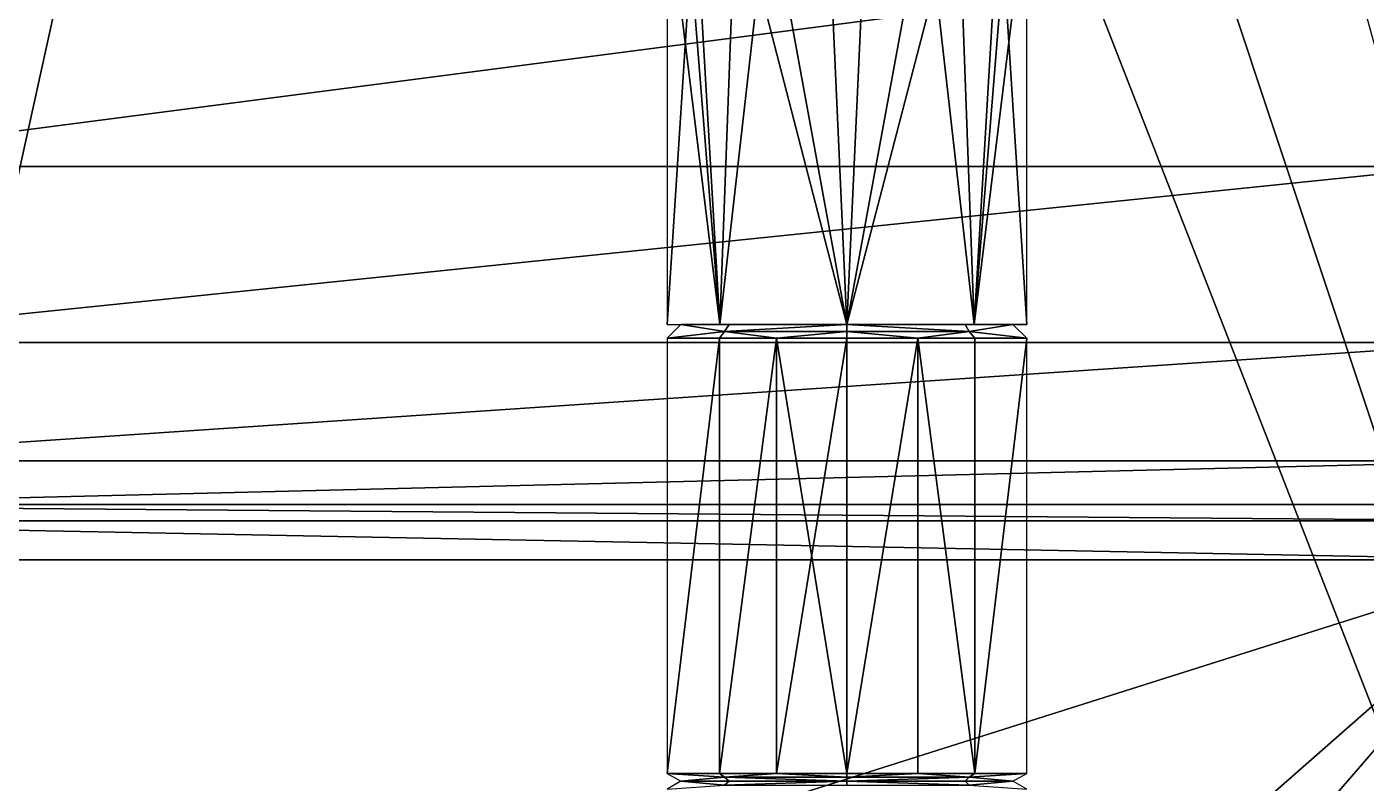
# Model space of a CAD drawing. Units: millimetres at full size, sheet at 1:50. Extents: x -9750 to 9750, y -6680 to 6675.
# Drawn here: x -4195.41 to -4147.01, y 3911.3 to 3938.62 of the extents above; entities that cross this region are included whole.
import ezdxf

# ---------------------------------------------------------------- set-up
doc = ezdxf.new("R2010")
doc.units = ezdxf.units.MM
doc.header["$LTSCALE"] = 50
doc.layers.add('0-A_汎用オブジェクト（実装）', color=4, linetype='Continuous')

msp = doc.modelspace()

# ---------------------------------------------------------------- wipeouts: each hides what was drawn before it
msp.add_wipeout([(-5115.77, 3745.05), (-4015.77, 3745.05), (-4015.77, 5120.05), (-4015.77, 5120.05)])

# ---------------------------------------------------------------- next in the draw order: wipeouts: each hides what was drawn before it
msp.add_wipeout([(-5115.77, 3745.05), (-4015.77, 5120.05), (-5115.77, 5120.05), (-5115.77, 5120.05)])

# ---------------------------------------------------------------- next in the draw order: linework, layer by layer
at = {"layer": '0-A_汎用オブジェクト（実装）'}
for p, q in [((-4172.27, 3927.87), (-4161.17, 3927.87)), ((-4172.27, 3927.87), (-4161.17, 3927.87)), ((-4171.77, 3927.87), (-4165.77, 3927.87)), ((-4165.77, 3927.87), (-4171.77, 3927.87)), ((-4161.17, 3927.87), (-4170.36, 3927.87)), ((-4159.27, 3927.87), (-4170.36, 3927.87)), ((-4170.36, 3927.87), (-4161.17, 3927.87)), ((-4161.5, 3927.87), (-4170.03, 3927.87)), ((-4170.03, 3927.87), (-4161.5, 3927.87)), ((-4165.77, 3927.87), (-4159.77, 3927.87)), ((-4159.77, 3927.87), (-4165.77, 3927.87)), ((-4140.77, 3921.37), (-4213.32, 3921.37)), ((-4213.32, 3921.37), (-4140.77, 3921.37)), ((-4211.14, 3921.37), (-4140.77, 3921.37))]:
    msp.add_line(p, q, dxfattribs=at)
for points in [[(-4165.1, 4004.29), (-4172.66, 4001.94), (-4123.49, 3854.34)], [(-4123.49, 3854.34), (-4172.66, 4001.94), (-4180.77, 4001.13)], [(-4180.77, 4001.13), (-4229.77, 3893.98), (-4214.92, 3846.14)], [(-4214.92, 3846.14), (-4123.49, 3854.34), (-4180.77, 4001.13)], [(-4172.27, 3927.87), (-4170.36, 3927.87), (-4171.27, 3943.37)], [(-4171.27, 3943.37), (-4172.27, 3943.37), (-4172.27, 3927.87)], [(-4170.36, 3927.87), (-4171.61, 3943.37), (-4172.27, 3943.37)], [(-4170.36, 3927.87), (-4169.79, 3943.37), (-4171.61, 3943.37)], [(-4168.6, 3943.37), (-4171.27, 3943.37), (-4170.36, 3927.87)], [(-4168.6, 3943.37), (-4170.36, 3927.87), (-4165.77, 3927.87)], [(-4169.79, 3943.37), (-4170.36, 3927.87), (-4165.77, 3927.87)], [(-4169.79, 3943.37), (-4165.77, 3927.87), (-4166.47, 3943.37)], [(-4165.77, 3927.87), (-4165.06, 3943.37), (-4168.6, 3943.37)], [(-4165.77, 3927.87), (-4162.93, 3943.37), (-4166.47, 3943.37)], [(-4161.74, 3943.37), (-4165.06, 3943.37), (-4165.77, 3927.87)], [(-4161.74, 3943.37), (-4165.77, 3927.87), (-4161.17, 3927.87)], [(-4162.93, 3943.37), (-4165.77, 3927.87), (-4161.17, 3927.87)], [(-4162.93, 3943.37), (-4161.17, 3927.87), (-4160.26, 3943.37)], [(-4161.17, 3927.87), (-4159.92, 3943.37), (-4161.74, 3943.37)], [(-4161.17, 3927.87), (-4159.27, 3927.87), (-4159.27, 3943.37)], [(-4161.17, 3927.87), (-4159.27, 3943.37), (-4159.92, 3943.37)], [(-4159.27, 3927.87), (-4160.26, 3943.37), (-4161.17, 3927.87)], [(-4160.26, 3943.37), (-4159.27, 3927.87), (-4159.27, 3943.37)], [(-4205.64, 3933.58), (-4145.77, 3941.37), (-4205.64, 3941.37)], [(-4145.77, 3941.37), (-4205.64, 3933.58), (-4143.82, 3933.58)], [(-4143.82, 3933.58), (-4205.64, 3927.22), (-4142.23, 3927.22)], [(-4205.64, 3927.22), (-4143.82, 3933.58), (-4205.64, 3933.58)], [(-4171.77, 3927.87), (-4172.27, 3927.37), (-4170.19, 3927.62)], [(-4172.27, 3927.37), (-4170.19, 3927.62), (-4171.77, 3927.87)], [(-4172.27, 3927.37), (-4170.38, 3927.37), (-4170.19, 3927.62)], [(-4170.19, 3927.62), (-4172.27, 3927.37), (-4170.38, 3927.37)], [(-4170.19, 3927.62), (-4170.03, 3927.87), (-4171.77, 3927.87)], [(-4171.77, 3927.87), (-4170.19, 3927.62), (-4170.03, 3927.87)], [(-4170.19, 3927.62), (-4170.38, 3927.37), (-4168.32, 3927.37)], [(-4168.32, 3927.37), (-4170.19, 3927.62), (-4170.38, 3927.37)], [(-4170.19, 3927.62), (-4165.77, 3927.62), (-4165.77, 3927.87)], [(-4165.77, 3927.87), (-4170.03, 3927.87), (-4170.19, 3927.62)], [(-4170.19, 3927.62), (-4165.77, 3927.87), (-4170.03, 3927.87)], [(-4165.77, 3927.87), (-4170.19, 3927.62), (-4165.77, 3927.62)], [(-4165.77, 3927.62), (-4170.19, 3927.62), (-4168.32, 3927.37)], [(-4168.32, 3927.37), (-4165.77, 3927.62), (-4170.19, 3927.62)], [(-4168.32, 3927.37), (-4165.77, 3927.37), (-4165.77, 3927.62)], [(-4165.77, 3927.62), (-4168.32, 3927.37), (-4165.77, 3927.37)], [(-4165.77, 3927.87), (-4165.77, 3927.62), (-4161.35, 3927.62)], [(-4161.35, 3927.62), (-4161.5, 3927.87), (-4165.77, 3927.87)], [(-4165.77, 3927.87), (-4161.35, 3927.62), (-4161.5, 3927.87)], [(-4161.35, 3927.62), (-4165.77, 3927.87), (-4165.77, 3927.62)], [(-4165.77, 3927.62), (-4165.77, 3927.37), (-4163.21, 3927.37)], [(-4163.21, 3927.37), (-4161.35, 3927.62), (-4165.77, 3927.62)], [(-4165.77, 3927.62), (-4163.21, 3927.37), (-4161.35, 3927.62)], [(-4163.21, 3927.37), (-4165.77, 3927.62), (-4165.77, 3927.37)], [(-4163.21, 3927.37), (-4161.15, 3927.37), (-4161.35, 3927.62)], [(-4161.35, 3927.62), (-4163.21, 3927.37), (-4161.15, 3927.37)], [(-4159.77, 3927.87), (-4161.5, 3927.87), (-4161.35, 3927.62)], [(-4161.35, 3927.62), (-4159.77, 3927.87), (-4161.5, 3927.87)], [(-4159.27, 3927.37), (-4159.77, 3927.87), (-4161.35, 3927.62)], [(-4159.77, 3927.87), (-4161.35, 3927.62), (-4159.27, 3927.37)], [(-4161.35, 3927.62), (-4161.15, 3927.37), (-4159.27, 3927.37)], [(-4159.27, 3927.37), (-4161.35, 3927.62), (-4161.15, 3927.37)], [(-4205.64, 3922.94), (-4142.23, 3927.22), (-4205.64, 3927.22)], [(-4142.23, 3927.22), (-4205.64, 3922.94), (-4141.16, 3922.94)], [(-4172.27, 3911.65), (-4170.38, 3911.65), (-4170.38, 3927.37)], [(-4170.38, 3927.37), (-4172.27, 3927.37), (-4172.27, 3911.65)], [(-4170.38, 3927.37), (-4172.27, 3911.65), (-4170.38, 3911.65)], [(-4172.27, 3911.65), (-4170.38, 3927.37), (-4172.27, 3927.37)], [(-4168.32, 3927.37), (-4170.38, 3927.37), (-4170.38, 3911.65)], [(-4170.38, 3911.65), (-4168.32, 3911.65), (-4168.32, 3927.37)], [(-4170.38, 3911.65), (-4168.32, 3927.37), (-4170.38, 3927.37)], [(-4168.32, 3927.37), (-4170.38, 3911.65), (-4168.32, 3911.65)], [(-4168.32, 3927.37), (-4168.32, 3911.65), (-4165.77, 3911.65)], [(-4165.77, 3911.65), (-4163.21, 3911.65), (-4163.21, 3927.37), (-4165.77, 3911.65), (-4165.77, 3927.37), (-4168.32, 3927.37)], [(-4165.77, 3927.37), (-4168.32, 3911.65), (-4165.77, 3911.65)], [(-4168.32, 3911.65), (-4165.77, 3927.37), (-4168.32, 3927.37)], [(-4163.21, 3927.37), (-4165.77, 3927.37), (-4165.77, 3911.65)], [(-4163.21, 3927.37), (-4165.77, 3911.65), (-4163.21, 3911.65)], [(-4165.77, 3911.65), (-4163.21, 3927.37), (-4165.77, 3927.37)], [(-4163.21, 3927.37), (-4163.21, 3911.65), (-4161.15, 3911.65)], [(-4161.15, 3911.65), (-4161.15, 3927.37), (-4163.21, 3927.37)], [(-4161.15, 3911.65), (-4163.21, 3927.37), (-4163.21, 3911.65)], [(-4163.21, 3927.37), (-4161.15, 3911.65), (-4161.15, 3927.37)], [(-4161.15, 3911.65), (-4159.27, 3911.65), (-4159.27, 3927.37)], [(-4159.27, 3927.37), (-4161.15, 3927.37), (-4161.15, 3911.65)], [(-4159.27, 3927.37), (-4161.15, 3911.65), (-4159.27, 3911.65)], [(-4161.15, 3911.65), (-4159.27, 3927.37), (-4161.15, 3927.37)], [(-4205.64, 3921.37), (-4141.16, 3922.94), (-4205.64, 3922.94)], [(-4141.16, 3922.94), (-4205.64, 3921.37), (-4140.77, 3921.37)], [(-4213.32, 3921.37), (-4140.77, 3920.78), (-4140.77, 3921.37)], [(-4213.32, 3921.37), (-4213.32, 3920.78), (-4140.77, 3920.78)], [(-4213.32, 3920.78), (-4140.77, 3919.37), (-4140.77, 3920.78)], [(-4213.32, 3920.78), (-4213.32, 3919.37), (-4140.77, 3919.37)], [(-4140.77, 3919.37), (-4228.98, 3891.44), (-4217.01, 3852.43)], [(-4228.98, 3891.44), (-4140.77, 3919.37), (-4213.32, 3919.37)], [(-4206.15, 3843.76), (-4140.77, 3919.37), (-4217.01, 3852.43)], [(-4140.77, 3919.37), (-4206.15, 3843.76), (-4171.28, 3840.24)], [(-4172.27, 3911.65), (-4171.77, 3911.37), (-4170.19, 3911.51)], [(-4170.19, 3911.51), (-4170.38, 3911.65), (-4172.27, 3911.65)], [(-4171.77, 3911.37), (-4170.19, 3911.51), (-4172.27, 3911.65)], [(-4172.27, 3911.65), (-4170.19, 3911.51), (-4170.38, 3911.65)], [(-4168.32, 3911.65), (-4170.38, 3911.65), (-4170.19, 3911.51)], [(-4170.19, 3911.51), (-4168.32, 3911.65), (-4170.38, 3911.65)], [(-4168.32, 3911.65), (-4170.19, 3911.51), (-4165.77, 3911.51)], [(-4165.77, 3911.51), (-4168.32, 3911.65), (-4170.19, 3911.51)], [(-4165.77, 3911.51), (-4165.77, 3911.65), (-4168.32, 3911.65)], [(-4168.32, 3911.65), (-4165.77, 3911.51), (-4165.77, 3911.65)], [(-4163.21, 3911.65), (-4165.77, 3911.65), (-4165.77, 3911.51)], [(-4165.77, 3911.51), (-4161.35, 3911.51), (-4163.21, 3911.65)], [(-4163.21, 3911.65), (-4165.77, 3911.51), (-4161.35, 3911.51)], [(-4165.77, 3911.51), (-4163.21, 3911.65), (-4165.77, 3911.65)], [(-4161.35, 3911.51), (-4161.15, 3911.65), (-4163.21, 3911.65)], [(-4163.21, 3911.65), (-4161.35, 3911.51), (-4161.15, 3911.65)], [(-4159.27, 3911.65), (-4161.15, 3911.65), (-4161.35, 3911.51)], [(-4159.77, 3911.37), (-4159.27, 3911.65), (-4161.35, 3911.51)], [(-4159.27, 3911.65), (-4161.35, 3911.51), (-4159.77, 3911.37)], [(-4161.35, 3911.51), (-4159.27, 3911.65), (-4161.15, 3911.65)], [(-4171.77, 3911.37), (-4172.27, 3911.08), (-4170.19, 3911.22)], [(-4172.27, 3911.08), (-4170.19, 3911.22), (-4171.77, 3911.37)], [(-4171.77, 3911.37), (-4170.03, 3911.37), (-4170.19, 3911.51)], [(-4170.03, 3911.37), (-4170.19, 3911.51), (-4171.77, 3911.37)], [(-4170.19, 3911.22), (-4170.03, 3911.37), (-4171.77, 3911.37)], [(-4171.77, 3911.37), (-4170.19, 3911.22), (-4170.03, 3911.37)], [(-4165.77, 3911.37), (-4165.77, 3911.51), (-4170.19, 3911.51)], [(-4170.19, 3911.51), (-4170.03, 3911.37), (-4165.77, 3911.37)], [(-4165.77, 3911.37), (-4170.19, 3911.51), (-4170.03, 3911.37)], [(-4170.19, 3911.51), (-4165.77, 3911.37), (-4165.77, 3911.51)], [(-4170.19, 3911.22), (-4165.77, 3911.22), (-4165.77, 3911.37)], [(-4165.77, 3911.37), (-4170.03, 3911.37), (-4170.19, 3911.22)], [(-4170.19, 3911.22), (-4165.77, 3911.37), (-4170.03, 3911.37)], [(-4165.77, 3911.37), (-4170.19, 3911.22), (-4165.77, 3911.22)], [(-4161.35, 3911.51), (-4165.77, 3911.51), (-4165.77, 3911.37)], [(-4165.77, 3911.37), (-4161.5, 3911.37), (-4161.35, 3911.51)], [(-4161.35, 3911.51), (-4165.77, 3911.37), (-4161.5, 3911.37)], [(-4165.77, 3911.37), (-4161.35, 3911.51), (-4165.77, 3911.51)], [(-4165.77, 3911.37), (-4165.77, 3911.22), (-4161.35, 3911.22)], [(-4161.35, 3911.22), (-4161.5, 3911.37), (-4165.77, 3911.37)], [(-4165.77, 3911.37), (-4161.35, 3911.22), (-4161.5, 3911.37)], [(-4161.35, 3911.22), (-4165.77, 3911.37), (-4165.77, 3911.22)], [(-4161.5, 3911.37), (-4159.77, 3911.37), (-4161.35, 3911.51)], [(-4159.77, 3911.37), (-4161.35, 3911.51), (-4161.5, 3911.37)], [(-4159.77, 3911.37), (-4161.5, 3911.37), (-4161.35, 3911.22)], [(-4161.35, 3911.22), (-4159.77, 3911.37), (-4161.5, 3911.37)], [(-4159.27, 3911.08), (-4159.77, 3911.37), (-4161.35, 3911.22)], [(-4159.77, 3911.37), (-4161.35, 3911.22), (-4159.27, 3911.08)]]:
    msp.add_lwpolyline(points, close=True, dxfattribs=at)
msp.add_lwpolyline([(-4159.27, 3927.87), (-4170.36, 3927.87), (-4172.27, 3943.37), (-4172.27, 3927.87), (-4170.36, 3927.87)], dxfattribs=at)

doc.saveas('drawing.dxf')
